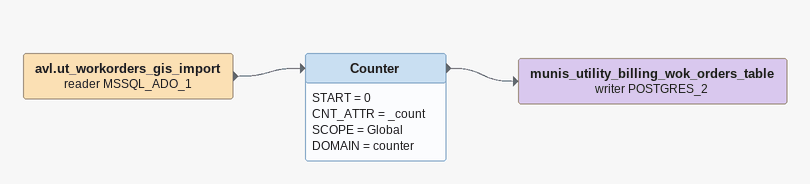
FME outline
avl.ut_workorders_gis_import (reader MSSQL_ADO_1)
    -> Counter
Counter
    START = 0
    CNT_ATTR = _count
    SCOPE = Global
    DOMAIN = counter
    -> munis_utility_billing_wok_orders_table (writer POSTGRES_2)
munis_utility_billing_wok_orders_table (writer POSTGRES_2)
